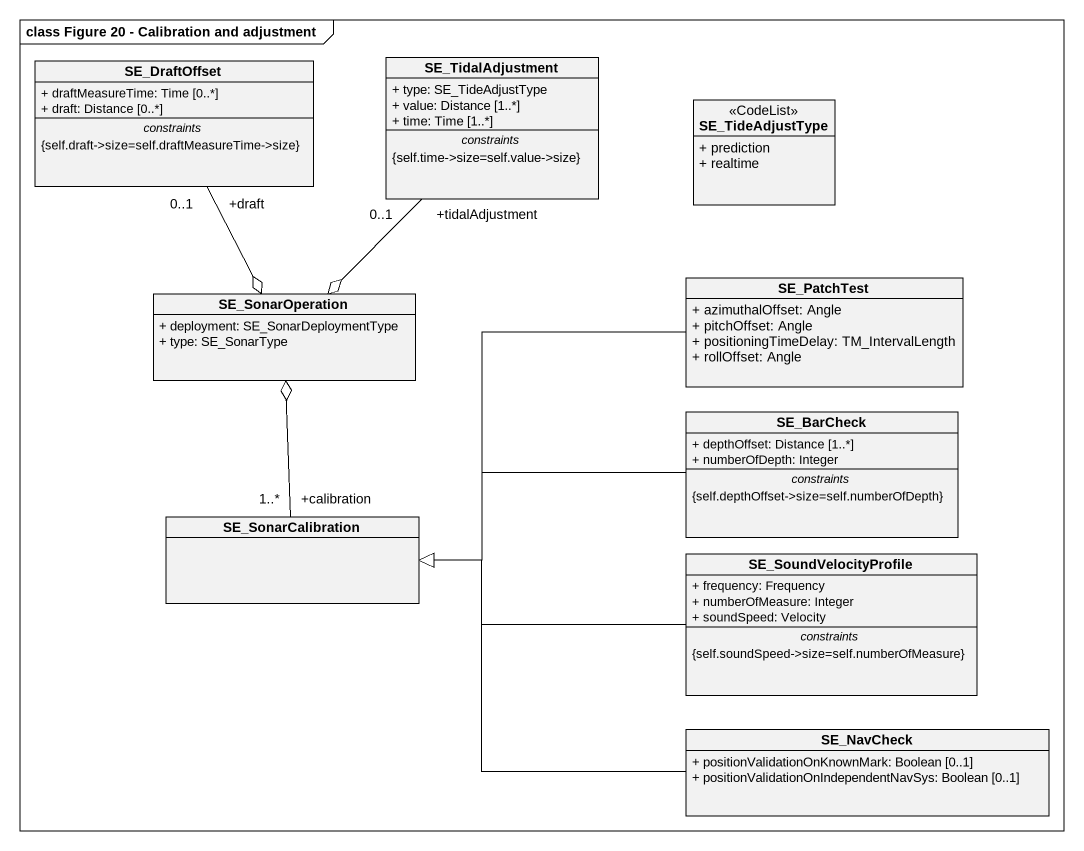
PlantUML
@startuml
mainframe class Figure 20 - Calibration and adjustment
hide circle
hide empty members
skinparam classAttributeIconSize 0
class SE_DraftOffset {
  + draftMeasureTime: Time [0..*]
  + draft: Distance [0..*]
  -- constraints --
  {self.draft->size=self.draftMeasureTime->size}
}
class SE_TidalAdjustment {
  + type: SE_TideAdjustType
  + value: Distance [1..*]
  + time: Time [1..*]
  -- constraints --
  {self.time->size=self.value->size}
}
class SE_TideAdjustType <<CodeList>> {
  + prediction
  + realtime
}
class SE_SonarOperation {
  + deployment: SE_SonarDeploymentType
  + type: SE_SonarType
}
class SE_PatchTest {
  + azimuthalOffset: Angle
  + pitchOffset: Angle
  + positioningTimeDelay: TM_IntervalLength
  + rollOffset: Angle
}
class SE_BarCheck {
  + depthOffset: Distance [1..*]
  + numberOfDepth: Integer
  -- constraints --
  {self.depthOffset->size=self.numberOfDepth}
}
class SE_SonarCalibration
class SE_SoundVelocityProfile {
  + frequency: Frequency
  + numberOfMeasure: Integer
  + soundSpeed: Velocity
  -- constraints --
  {self.soundSpeed->size=self.numberOfMeasure}
}
class SE_NavCheck {
  + positionValidationOnKnownMark: Boolean [0..1]
  + positionValidationOnIndependentNavSys: Boolean [0..1]
}
SE_DraftOffset "+draft\n0..1" --o SE_SonarOperation
SE_TidalAdjustment "+tidalAdjustment\n0..1" --o SE_SonarOperation
SE_PatchTest -left-|> SE_SonarCalibration
SE_BarCheck -left-|> SE_SonarCalibration
SE_SonarCalibration "+calibration\n1..*" -up-o SE_SonarOperation
SE_SoundVelocityProfile -left-|> SE_SonarCalibration
SE_NavCheck -left-|> SE_SonarCalibration
@enduml
